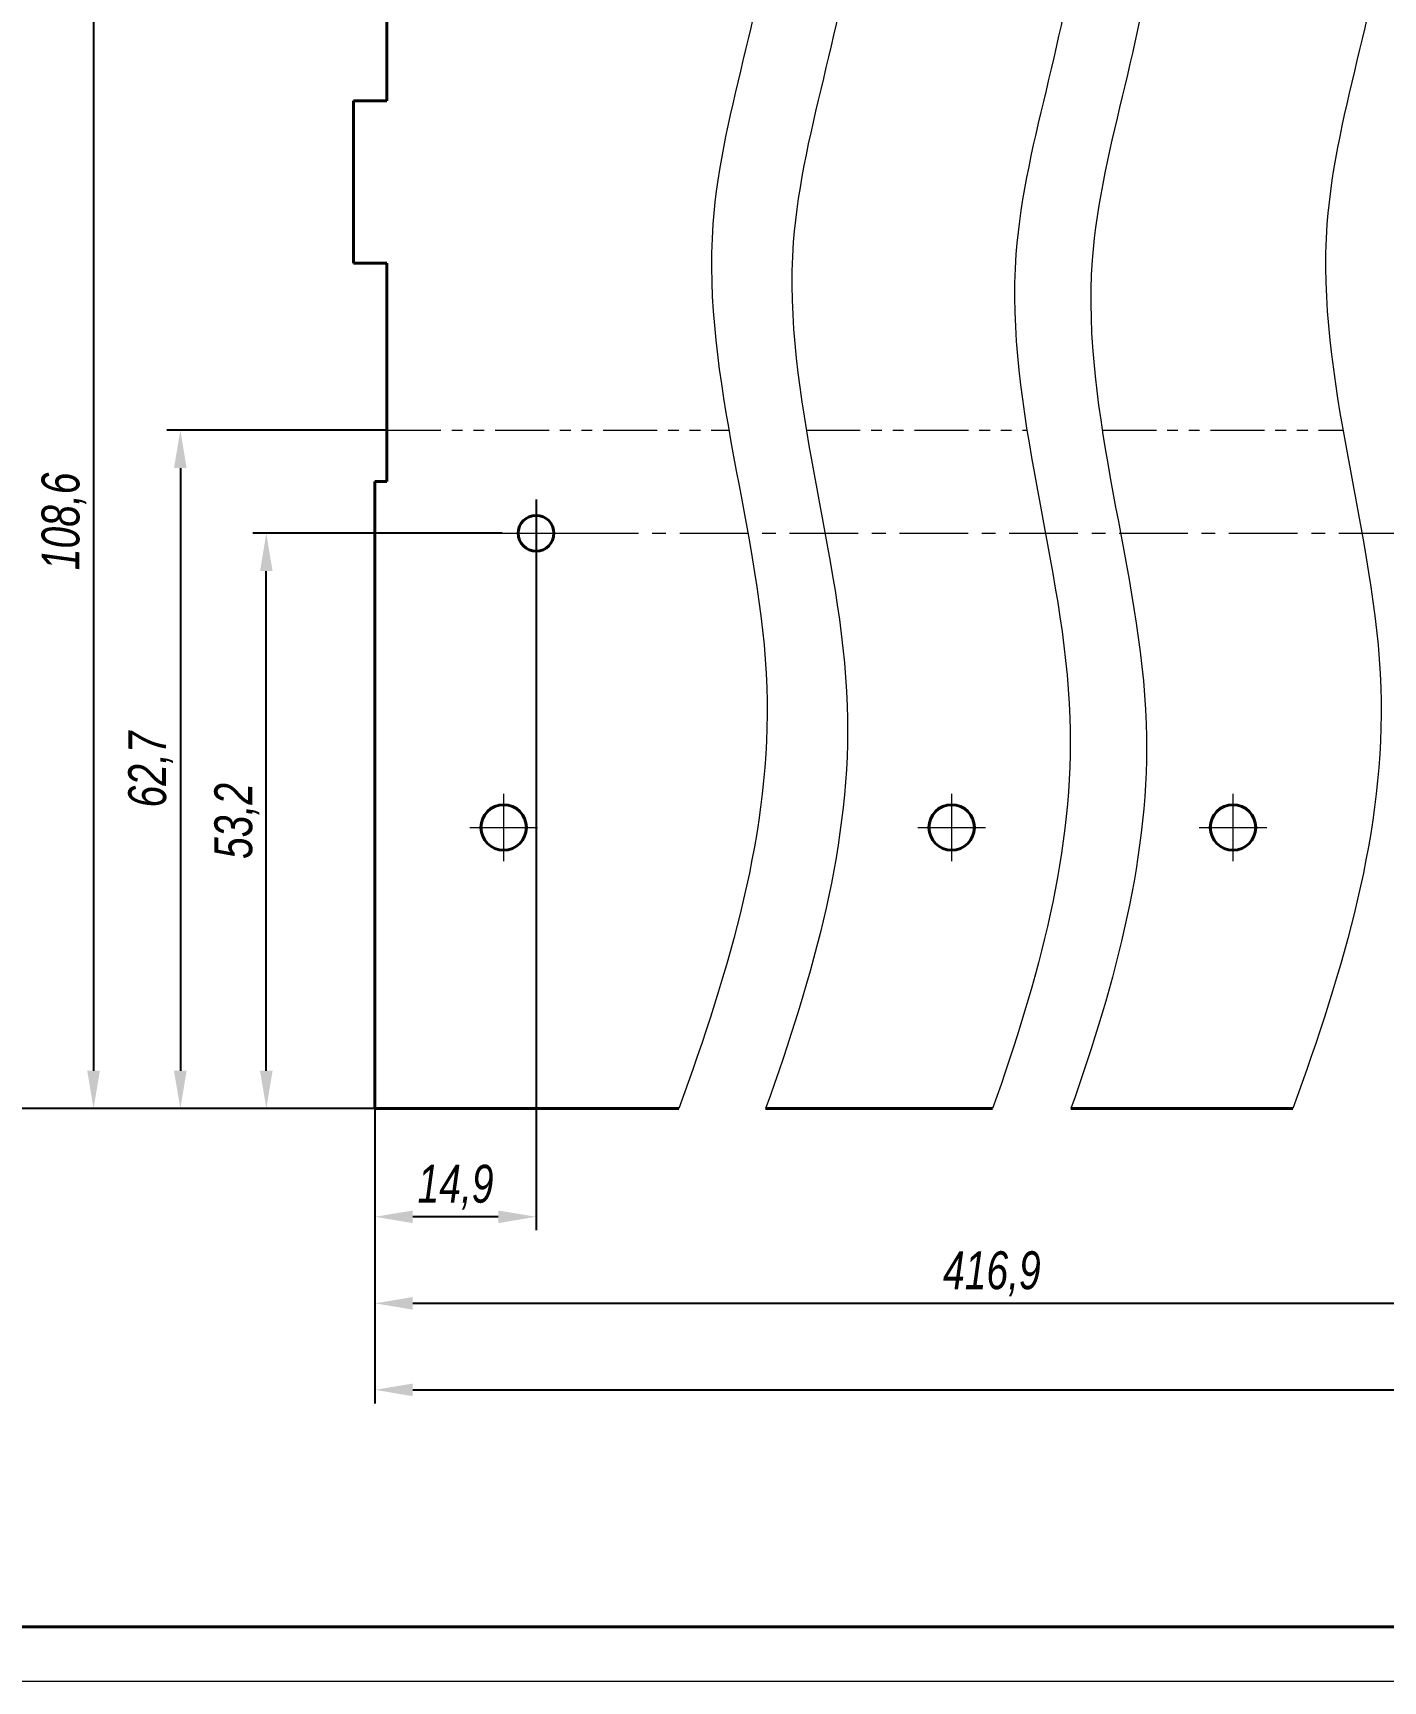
# Model space of a CAD drawing. Header units: millimetres. Extents: x 12064 to 35004, y -6103 to -2658.
# Drawn here: x 26824.4 to 26949.2, y -3143.9 to -2991.5 of the extents above; entities that cross this region are included whole.
import ezdxf

# ---------------------------------------------------------------- set-up
doc = ezdxf.new("R2010")
doc.units = ezdxf.units.MM
doc.linetypes.add('LT_03', pattern=[20.32, 12.7, -2.54, 2.54, -2.54])
doc.linetypes.add('LT_04', pattern=[20, 10, -2, 2, -2, 2, -2])
for name, color, linetype, lineweight in [('Layer_03', 5, 'LT_04', 13), ('Layer_04', 7, 'Continuous', 40), ('Layer_05', 6, 'Continuous', 13), ('Layer_06', 7, 'Continuous', 40), ('Layer_09', 1, 'Continuous', 15), ('Layer_10', 6, 'Continuous', 15), ('Layer_11', 1, 'LT_03', 15)]:
    doc.layers.add(name, color=color, linetype=linetype, lineweight=lineweight)
doc.styles.add('Style_01', font='ARIALNI.TTF', dxfattribs={"width": 0.9, "height": 3.5})
doc.dimstyles.new('DimStyle_03', dxfattribs={"dimtxt": 3.5, "dimasz": 3.5, "dimexe": 1.25, "dimexo": 0, "dimtad": 1, "dimdec": 1, "dimtxsty": 'Style_01', "dimcen": 0, "dimazin": 3, "dimtfac": 1, "dimtdec": 1, "dimtmove": 0, "dimatfit": 3})

# ---------------------------------------------------------------- blocks, each defined once
blk = doc.blocks.new('*D39')
at = {"layer": 'Defpoints', "color": 0, "ltscale": 0.5, "transparency": 16777216}
for p in [(26821.97, -2954.86), (26871.8, -2954.86), (26856, -3091)]:
    blk.add_point(p, dxfattribs=at)
at = {"layer": 'Layer_09', "color": 0, "lineweight": -2, "ltscale": 0.5, "transparency": 16777216}
for p, q in [((26871.8, -2954.86), (26820.72, -2954.86)), ((26821.97, -3087.5), (26821.97, -2958.36)), ((26856, -3091), (26820.72, -3091))]:
    blk.add_line(p, q, dxfattribs=at)
at = {"layer": 'Layer_09', "color": 0, "ltscale": 0.5, "transparency": 16777216}
for points in [[(26821.39, -2958.36), (26822.56, -2958.36), (26821.97, -2954.86)], [(26821.39, -3087.5), (26822.56, -3087.5), (26821.97, -3091)]]:
    blk.add_solid(points, dxfattribs=at)
at = {"layer": 'Layer_09', "color": 0, "ltscale": 0.5, "transparency": 16777216, "insert": (26819.24, -3022.93), "char_height": 3.5, "attachment_point": 5, "rotation": 90, "style": 'Style_01'}
blk.add_mtext('136,1', dxfattribs=at)
blk = doc.blocks.new('*D40')
at = {"layer": 'Defpoints', "color": 0, "ltscale": 0.5, "transparency": 16777216}
for p in [(26845.95, -3037.8), (26867.77, -3037.8), (26856, -3091)]:
    blk.add_point(p, dxfattribs=at)
at = {"layer": 'Layer_09', "color": 0, "lineweight": -2, "ltscale": 0.5, "transparency": 16777216}
for p, q in [((26867.77, -3037.8), (26844.7, -3037.8)), ((26845.95, -3087.5), (26845.95, -3041.3)), ((26856, -3091), (26844.7, -3091))]:
    blk.add_line(p, q, dxfattribs=at)
at = {"layer": 'Layer_09', "color": 0, "ltscale": 0.5, "transparency": 16777216}
for points in [[(26845.37, -3041.3), (26846.53, -3041.3), (26845.95, -3037.8)], [(26845.37, -3087.5), (26846.53, -3087.5), (26845.95, -3091)]]:
    blk.add_solid(points, dxfattribs=at)
at = {"layer": 'Layer_09', "color": 0, "ltscale": 0.5, "transparency": 16777216, "insert": (26843.22, -3064.4), "char_height": 3.5, "attachment_point": 5, "rotation": 90, "style": 'Style_01'}
blk.add_mtext('53,2', dxfattribs=at)
blk = doc.blocks.new('*D41')
at = {"layer": 'Defpoints', "color": 0, "ltscale": 0.5, "transparency": 16777216}
for p in [(26857.1, -3028.27), (26838, -3091), (26856, -3091)]:
    blk.add_point(p, dxfattribs=at)
at = {"layer": 'Layer_09', "color": 0, "lineweight": -2, "ltscale": 0.5, "transparency": 16777216}
for p, q in [((26857.1, -3028.27), (26836.75, -3028.27)), ((26838, -3031.77), (26838, -3087.5)), ((26856, -3091), (26836.75, -3091))]:
    blk.add_line(p, q, dxfattribs=at)
at = {"layer": 'Layer_09', "color": 0, "ltscale": 0.5, "transparency": 16777216}
for points in [[(26837.41, -3031.77), (26838.58, -3031.77), (26838, -3028.27)], [(26837.41, -3087.5), (26838.58, -3087.5), (26838, -3091)]]:
    blk.add_solid(points, dxfattribs=at)
at = {"layer": 'Layer_09', "color": 0, "ltscale": 0.5, "transparency": 16777216, "insert": (26835.26, -3059.64), "char_height": 3.5, "attachment_point": 5, "rotation": 90, "style": 'Style_01'}
blk.add_mtext('62,7', dxfattribs=at)
blk = doc.blocks.new('*D42')
at = {"layer": 'Defpoints', "color": 0, "ltscale": 0.5, "transparency": 16777216}
for p in [(26871.8, -2982.4), (26829.97, -3091), (26856, -3091)]:
    blk.add_point(p, dxfattribs=at)
at = {"layer": 'Layer_09', "color": 0, "lineweight": -2, "ltscale": 0.5, "transparency": 16777216}
for p, q in [((26871.8, -2982.4), (26828.72, -2982.4)), ((26829.97, -2985.9), (26829.97, -3087.5)), ((26856, -3091), (26828.72, -3091))]:
    blk.add_line(p, q, dxfattribs=at)
at = {"layer": 'Layer_09', "color": 0, "ltscale": 0.5, "transparency": 16777216}
for points in [[(26829.39, -2985.9), (26830.56, -2985.9), (26829.97, -2982.4)], [(26829.39, -3087.5), (26830.56, -3087.5), (26829.97, -3091)]]:
    blk.add_solid(points, dxfattribs=at)
at = {"layer": 'Layer_09', "color": 0, "ltscale": 0.5, "transparency": 16777216, "insert": (26827.24, -3036.7), "char_height": 3.5, "attachment_point": 5, "rotation": 90, "style": 'Style_01'}
blk.add_mtext('108,6', dxfattribs=at)
blk = doc.blocks.new('*D43')
at = {"layer": 'Defpoints', "color": 0, "ltscale": 0.5, "transparency": 16777216}
for p in [(26870.9, -3034.68), (26856, -3091), (26856, -3101)]:
    blk.add_point(p, dxfattribs=at)
at = {"layer": 'Layer_09', "color": 0, "lineweight": -2, "ltscale": 0.5, "transparency": 16777216}
for p, q in [((26870.9, -3034.68), (26870.9, -3102.25)), ((26856, -3091), (26856, -3102.25)), ((26867.4, -3101), (26859.5, -3101))]:
    blk.add_line(p, q, dxfattribs=at)
at = {"layer": 'Layer_09', "color": 0, "ltscale": 0.5, "transparency": 16777216}
for points in [[(26859.5, -3100.42), (26859.5, -3101.59), (26856, -3101)], [(26867.4, -3100.42), (26867.4, -3101.59), (26870.9, -3101)]]:
    blk.add_solid(points, dxfattribs=at)
at = {"layer": 'Layer_09', "color": 0, "ltscale": 0.5, "transparency": 16777216, "insert": (26863.45, -3098.27), "char_height": 3.5, "attachment_point": 5, "style": 'Style_01'}
blk.add_mtext('14,9', dxfattribs=at)
blk = doc.blocks.new('*D44')
at = {"layer": 'Defpoints', "color": 0, "ltscale": 0.5, "transparency": 16777216}
for p in [(26970.11, -3040.93), (26856, -3091), (26970.11, -3109)]:
    blk.add_point(p, dxfattribs=at)
at = {"layer": 'Layer_09', "color": 0, "lineweight": -2, "ltscale": 0.5, "transparency": 16777216}
for p, q in [((26970.11, -3040.93), (26970.11, -3110.25)), ((26856, -3091), (26856, -3110.25)), ((26859.5, -3109), (26966.61, -3109))]:
    blk.add_line(p, q, dxfattribs=at)
at = {"layer": 'Layer_09', "color": 0, "ltscale": 0.5, "transparency": 16777216}
for points in [[(26859.5, -3108.42), (26859.5, -3109.59), (26856, -3109)], [(26966.61, -3108.42), (26966.61, -3109.59), (26970.11, -3109)]]:
    blk.add_solid(points, dxfattribs=at)
at = {"layer": 'Layer_09', "color": 0, "ltscale": 0.5, "transparency": 16777216, "insert": (26913.05, -3106.27), "char_height": 3.5, "attachment_point": 5, "style": 'Style_01'}
blk.add_mtext('416,9', dxfattribs=at)
blk = doc.blocks.new('*D45')
at = {"layer": 'Defpoints', "color": 0, "ltscale": 0.5, "transparency": 16777216}
for p in [(27072.95, -3040.93), (26856, -3091), (27072.95, -3117)]:
    blk.add_point(p, dxfattribs=at)
at = {"layer": 'Layer_09', "color": 0, "lineweight": -2, "ltscale": 0.5, "transparency": 16777216}
for p, q in [((27072.95, -3040.93), (27072.95, -3118.25)), ((26856, -3091), (26856, -3118.25)), ((26859.5, -3117), (27069.45, -3117))]:
    blk.add_line(p, q, dxfattribs=at)
at = {"layer": 'Layer_09', "color": 0, "ltscale": 0.5, "transparency": 16777216}
for points in [[(26859.5, -3116.42), (26859.5, -3117.59), (26856, -3117)], [(27069.45, -3116.42), (27069.45, -3117.59), (27072.95, -3117)]]:
    blk.add_solid(points, dxfattribs=at)
at = {"layer": 'Layer_09', "color": 0, "ltscale": 0.5, "transparency": 16777216, "insert": (26964.47, -3114.27), "char_height": 3.5, "attachment_point": 5, "style": 'Style_01'}
blk.add_mtext('818,9', dxfattribs=at)

msp = doc.modelspace()

# ---------------------------------------------------------------- linework, layer by layer
at = {"layer": 'Layer_03', "ltscale": 0.5}
for p, q in [((26857.1, -3028.27), (26888.74, -3028.27)), ((26895.88, -3028.27), (26916.3, -3028.27)), ((26923.26, -3028.27), (26945.52, -3028.27))]:
    msp.add_line(p, q, dxfattribs=at)
at = {"layer": 'Layer_04'}
for p, q in [((26857.1, -2997.83), (26857.1, -2985.93)), ((26854, -2997.83), (26854, -3012.83)), ((26854, -2997.83), (26857.1, -2997.83)), ((26857.1, -3012.83), (26854, -3012.83)), ((26857.1, -3012.83), (26857.1, -3033)), ((26856, -3091), (26856, -3033)), ((26856, -3033), (26857.1, -3033)), ((26884.09, -3091), (26856, -3091)), ((26913.12, -3091), (26892.13, -3091)), ((26940.87, -3091), (26920.36, -3091))]:
    msp.add_line(p, q, dxfattribs=at)
for centre, radius in [((26870.9, -3037.8), 1.65), ((26867.9, -3065), 2.1), ((26909.33, -3065), 2.1), ((26935.35, -3065), 2.1)]:
    msp.add_circle(centre, radius, dxfattribs=at)
at = {"layer": 'Layer_05'}
msp.add_line((26761.08, -3143.93), (27652.08, -3143.93), dxfattribs=at)
at = {"layer": 'Layer_06', "linetype": 'Continuous'}
msp.add_line((26781.08, -3138.93), (27461.96, -3138.93), dxfattribs=at)
at = {"layer": 'Layer_10', "ltscale": 0.5}
for points, knots in [([(26888.75, -2954.86), (26891.2, -2962.24), (26895.82, -2980.23), (26881.99, -3012.58), (26896.9, -3051.26), (26888.78, -3078.13), (26884.09, -3091)], [8.238473, 8.238473, 8.238473, 8.238473, 30.992496, 63.642566, 106.821181, 146.760792, 146.760792, 146.760792, 146.760792]), ([(26895.63, -2954.86), (26898.34, -2962.8), (26903.49, -2981.34), (26889.43, -3014.25), (26904.12, -3052.35), (26896.54, -3078.68), (26892.13, -3091)], [6.523328, 6.523328, 6.523328, 6.523328, 30.992496, 63.642566, 106.821181, 145.035273, 145.035273, 145.035273, 145.035273]), ([(26915.83, -2954.86), (26918.72, -2963.17), (26924.24, -2982.08), (26910.02, -3015.36), (26924.56, -3053.08), (26917.35, -3079.05), (26913.12, -3091)], [5.37974, 5.37974, 5.37974, 5.37974, 30.992496, 63.642566, 106.821181, 143.885189, 143.885189, 143.885189, 143.885189]), ([(26922.69, -2954.86), (26925.66, -2963.35), (26931.37, -2982.45), (26917.07, -3015.92), (26931.54, -3053.45), (26924.5, -3079.23), (26920.36, -3091)], [4.807948, 4.807948, 4.807948, 4.807948, 30.992496, 63.642566, 106.821181, 143.310275, 143.310275, 143.310275, 143.310275]), ([(26945.54, -2954.86), (26947.99, -2962.24), (26952.6, -2980.23), (26938.78, -3012.58), (26953.69, -3051.26), (26945.56, -3078.13), (26940.87, -3091)], [8.238473, 8.238473, 8.238473, 8.238473, 30.992496, 63.642566, 106.821181, 146.760792, 146.760792, 146.760792, 146.760792])]:
    msp.add_open_spline(points, degree=3, knots=knots, dxfattribs=at)
at = {"layer": 'Layer_11', "ltscale": 0.5}
for p, q in [((26870.9, -3034.68), (26870.9, -3040.93)), ((26867.77, -3037.8), (26874.02, -3037.8)), ((26874.02, -3037.8), (26966.99, -3037.8)), ((26867.9, -3061.88), (26867.9, -3068.13)), ((26909.33, -3061.88), (26909.33, -3068.13)), ((26935.35, -3061.88), (26935.35, -3068.13)), ((26864.77, -3065), (26871.02, -3065)), ((26906.2, -3065), (26912.45, -3065)), ((26932.22, -3065), (26938.47, -3065))]:
    msp.add_line(p, q, dxfattribs=at)

# ---------------------------------------------------------------- dimensions: what is measured, and where the dimension line sits
at = {"layer": 'Layer_09', "ltscale": 0.5}
for base, p1, p2, picture, middle in [((26821.97, -2954.86), (26856, -3091), (26871.8, -2954.86), '*D39', (26819.24, -3022.93)), ((26829.97, -3091), (26871.8, -2982.4), (26856, -3091), '*D42', (26827.24, -3036.7)), ((26838, -3091), (26857.1, -3028.27), (26856, -3091), '*D41', (26835.26, -3059.64)), ((26845.95, -3037.8), (26856, -3091), (26867.77, -3037.8), '*D40', (26843.22, -3064.4))]:
    dim = msp.add_linear_dim(base=base, p1=p1, p2=p2, angle=90, dimstyle='DimStyle_03', dxfattribs=at)
    dim.commit()
    dim.dimension.update_dxf_attribs({"geometry": picture, "text_midpoint": middle})
dim = msp.add_linear_dim(base=(26856, -3101), p1=(26870.9, -3034.68), p2=(26856, -3091), dimstyle='DimStyle_03', dxfattribs=at)
dim.commit()
dim.dimension.update_dxf_attribs({"geometry": '*D43', "text_midpoint": (26863.45, -3098.27)})
for base, p2, text, picture, middle in [((26970.11, -3109), (26970.11, -3040.93), '416,9', '*D44', (26913.05, -3106.27)), ((27072.95, -3117), (27072.95, -3040.93), '818,9', '*D45', (26964.47, -3114.27))]:
    dim = msp.add_linear_dim(base=base, p1=(26856, -3091), p2=p2, text=text, dimstyle='DimStyle_03', dxfattribs=at)
    dim.commit()
    dim.dimension.update_dxf_attribs({"geometry": picture, "text_midpoint": middle})

doc.saveas('drawing.dxf')
